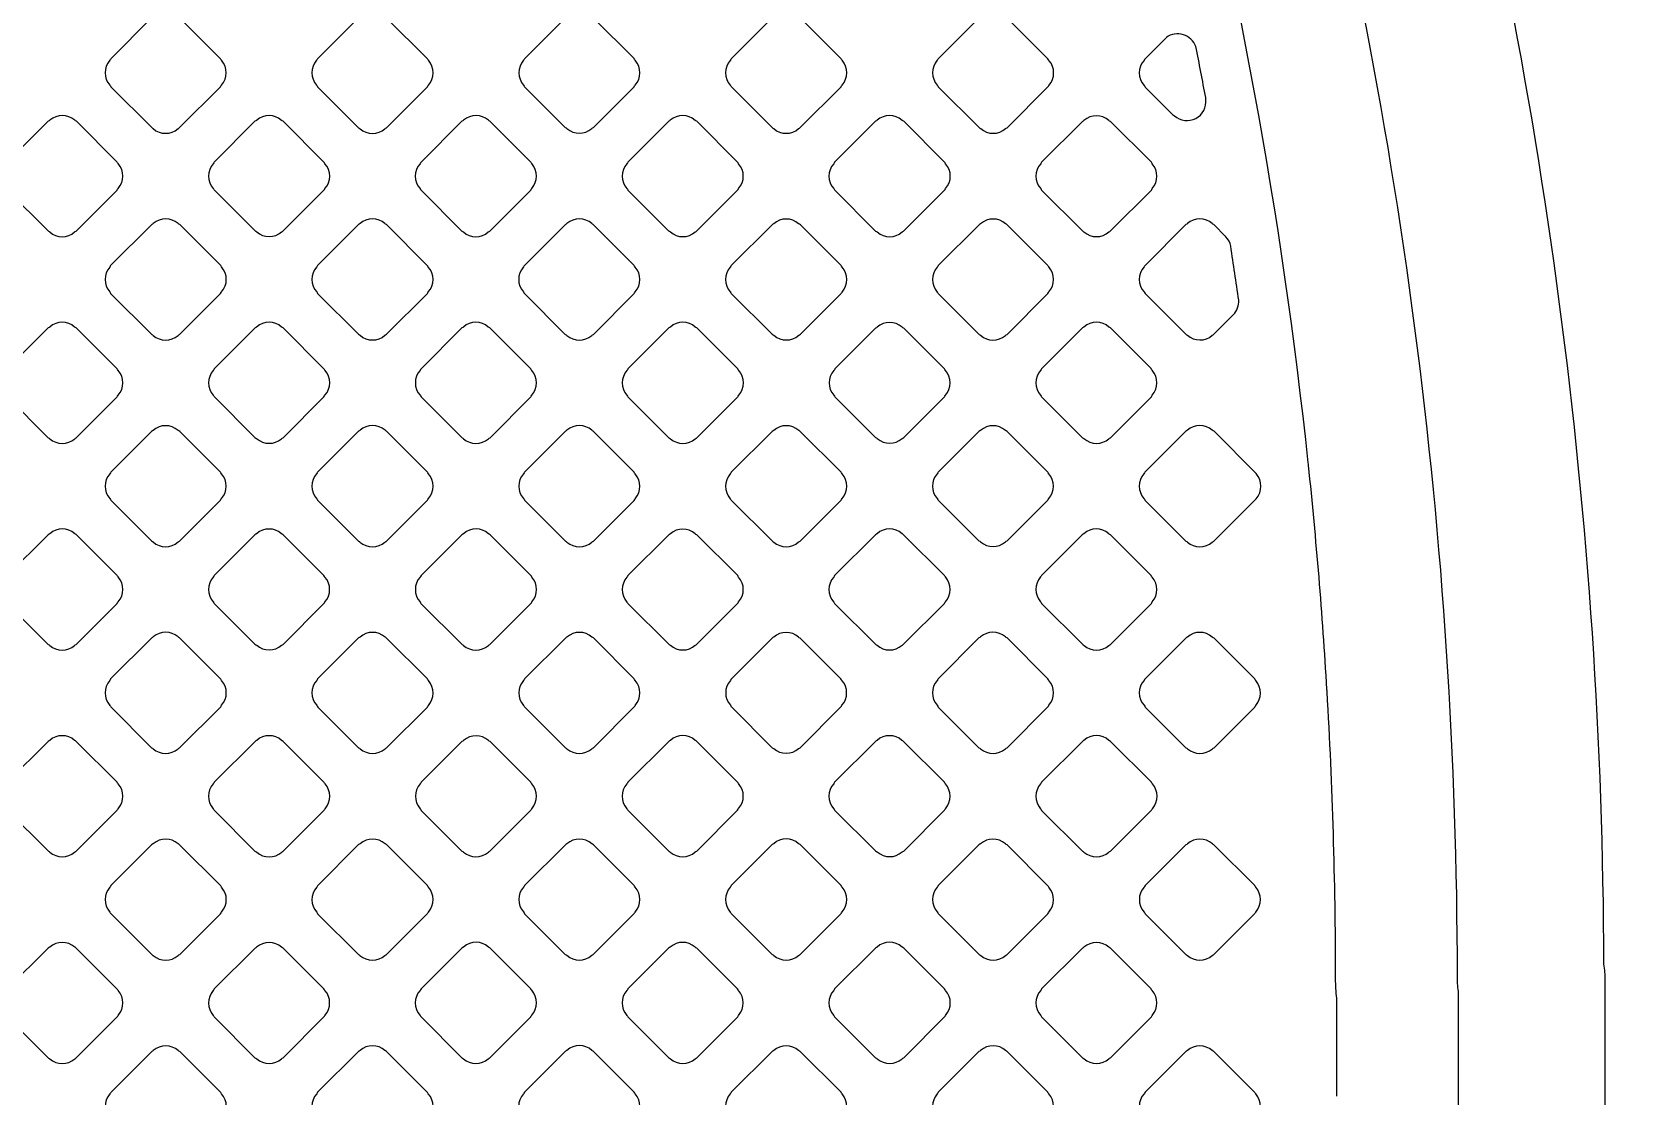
# Model space of a CAD drawing. Header units: millimetres. Extents: x 3440 to 3572, y 2 to 96.
# Drawn here: x 3534.955 to 3536.621, y 54.373 to 55.483 of the extents above; entities that cross this region are included whole.
import ezdxf

# ---------------------------------------------------------------- set-up
doc = ezdxf.new("R2010")
doc.units = ezdxf.units.MM
doc.header["$LTSCALE"] = 23.1
doc.layers.add('gbr-dxf', color=7, linetype='CONTINUOUS')

msp = doc.modelspace()

# ---------------------------------------------------------------- linework, layer by layer
at = {"layer": 'gbr-dxf', "linetype": 'Continuous'}
for points in [[(3533.3024, 59.9937), (3534.8784, 58.4176, -0.008796), (3534.8801, 58.4159, -0.121203), (3536.4116, 55.8815, -0.018451), (3536.4131, 55.8762, -0.064075), (3536.5928, 54.5108, -0.053804), (3536.5941, 54.4946), (3536.5941, 48.9563, -0.007914)], [(3536.4417, 48.9582), (3536.4417, 54.4827, -0.053095), (3536.4405, 54.4987, 0.064692), (3536.2654, 55.8383, 0.121202), (3534.7706, 58.3098, -0.008636), (3534.769, 58.3115), (3533.1974, 59.8831, -0.013659)], [(3536.1125, 59.5488, -0.195845), (3538.2974, 54.1886, -0.014149), (3538.2975, 54.1867), (3538.2975, 52.5046, -0.025288), (3538.2974, 52.5008, 0.157439), (3538.7057, 51.2409, 0.219385), (3538.8912, 51.1554, -0.014355), (3538.8932, 51.1553, -0.010806), (3538.9018, 51.1555, -0.414223), (3539.105, 50.9523, -0.414223), (3538.9018, 50.7491, -0.414223), (3538.6986, 50.9523, -0.043561), (3538.7016, 50.9874, -0.012185), (3538.7019, 50.989, 0.044234), (3538.7059, 51.0319, -0.010298), (3538.7059, 51.0331, 0.140494), (3538.6688, 51.1624, -0.004442), (3538.6456, 51.1939), (3538.6454, 51.1941, -0.158008), (3538.2212, 52.5031, -0.014071), (3538.2213, 52.505), (3538.2213, 54.1847, -0.014135), (3538.2212, 54.1867, 0.196009), (3536.0561, 59.4976, -0.019381)], [(3534.199, 58.7016), (3534.6686, 58.232), (3534.6689, 58.2317), (3534.6807, 58.2199, -0.015153), (3534.6816, 58.2189, -0.049411), (3535.4209, 57.3162, -0.015167), (3535.4216, 57.315, -0.044505), (3535.9241, 56.3914, -0.034066), (3535.9256, 56.3884, -0.026409), (3536.1431, 55.8028, -0.024232), (3536.1437, 55.8006, -0.038163), (3536.2847, 55.0337, -0.027081), (3536.285, 55.0311, -0.011465), (3536.3042, 54.7975, -0.02516), (3536.3044, 54.7951, -0.014496), (3536.3132, 54.4988, -0.020601), (3536.3132, 54.4968), (3536.3132, 54.4968, -0.012792), (3536.3132, 54.4957, 0.025204), (3536.3144, 54.4754, -0.038327), (3536.3145, 54.4715), (3536.3145, 54.3735)], [(3536.7892, 48.8356), (3536.7892, 54.4857, -0.03661), (3536.7884, 54.4967, 0.065137), (3536.5997, 55.9348, 0.121503), (3535.0165, 58.5557, -0.008636)]]:
    msp.add_lwpolyline(points, format="xyb", dxfattribs=at)
for points in [[(3535.0364, 55.4274, -0.092348), (3535.0373, 55.4259), (3535.08, 55.3832, -0.088334), (3535.0815, 55.3822, 0.379237), (3535.1075, 55.3822, -0.096031), (3535.1091, 55.3832), (3535.1517, 55.4258, -0.096227), (3535.1527, 55.4275, 0.379465), (3535.1527, 55.4534, -0.088014), (3535.1518, 55.4549), (3535.1091, 55.4976, -0.092289), (3535.1075, 55.4986, 0.379731), (3535.0815, 55.4986, -0.096475), (3535.0799, 55.4976), (3535.0374, 55.455, -0.096627), (3535.0364, 55.4534, 0.379731)], [(3535.2518, 55.4275, -0.099643), (3535.2528, 55.4257), (3535.2954, 55.3831, -0.096227), (3535.2971, 55.3821, 0.378952), (3535.323, 55.3821, -0.095866), (3535.3246, 55.3831), (3535.3673, 55.4258, -0.096227), (3535.3683, 55.4274, 0.379191), (3535.3683, 55.4534, -0.096259), (3535.3673, 55.455), (3535.3244, 55.4978, -0.083081), (3535.3231, 55.4987, 0.378699), (3535.2971, 55.4987, -0.095968), (3535.2955, 55.4977), (3535.2528, 55.455, -0.096527), (3535.2518, 55.4534, 0.379)], [(3535.4675, 55.4275, -0.108153), (3535.4685, 55.4256), (3535.5108, 55.3833, -0.10442), (3535.5126, 55.3823, 0.379237), (3535.5385, 55.3823, -0.096031), (3535.5402, 55.3832), (3535.5827, 55.4258, -0.095916), (3535.5837, 55.4274, 0.379465), (3535.5837, 55.4534, -0.104765), (3535.5826, 55.4552), (3535.5404, 55.4975, -0.108515), (3535.5385, 55.4985, 0.379731), (3535.5125, 55.4985, -0.096458), (3535.5109, 55.4975), (3535.4684, 55.4551, -0.096627), (3535.4675, 55.4534, 0.379731)], [(3535.6828, 55.4274, -0.082704), (3535.6836, 55.426), (3535.7265, 55.3832, -0.095585), (3535.7281, 55.3822, 0.379191), (3535.7541, 55.3822, -0.096117), (3535.7557, 55.3832), (3535.7984, 55.4258, -0.095895), (3535.7994, 55.4275, 0.379201), (3535.7993, 55.4534, -0.096723), (3535.7984, 55.4551), (3535.7558, 55.4976, -0.100519), (3535.7541, 55.4987, 0.379297), (3535.7281, 55.4987, -0.096367), (3535.7265, 55.4977), (3535.6838, 55.455, -0.096328), (3535.6828, 55.4533, 0.378964)], [(3535.8985, 55.4275, -0.099964), (3535.8995, 55.4258), (3535.9421, 55.3832, -0.096332), (3535.9438, 55.3822, 0.379451), (3535.9697, 55.3822, -0.096117), (3535.9713, 55.3831), (3536.0139, 55.4257, -0.095796), (3536.0149, 55.4273, 0.378779), (3536.0149, 55.4532, -0.09601), (3536.0139, 55.4549), (3535.9713, 55.4975, -0.100093), (3535.9695, 55.4985, 0.37947), (3535.9436, 55.4985, -0.096723), (3535.9419, 55.4975), (3535.8995, 55.4551, -0.096857), (3535.8985, 55.4534, 0.379731)], [(3536.114, 55.4273, -0.104175), (3536.1151, 55.4255), (3536.1437, 55.3969, -0.046425), (3536.1456, 55.3955, 0.690712), (3536.1783, 55.4127, -0.03831), (3536.1782, 55.4145, 0.002726), (3536.168, 55.4679, 0.492596), (3536.1373, 55.4772), (3536.115, 55.455, -0.096627), (3536.114, 55.4533, 0.379731)], [(3534.9285, 55.3196, -0.087946), (3534.9295, 55.3181), (3534.9723, 55.2753, -0.083374), (3534.9737, 55.2744, 0.378952), (3534.9996, 55.2744, -0.095866), (3535.0013, 55.2754), (3535.044, 55.3181, -0.095916), (3535.045, 55.3198, 0.379422), (3535.045, 55.3457, -0.092523), (3535.0441, 55.3473), (3535.0015, 55.3899, -0.096857), (3534.9998, 55.3909, 0.379731), (3534.9739, 55.3909, -0.096458), (3534.9722, 55.3899), (3534.9295, 55.3472, -0.096627), (3534.9286, 55.3456, 0.379357)], [(3535.1441, 55.3456, 0.37947), (3535.1441, 55.3197, -0.087848), (3535.145, 55.3182), (3535.1877, 55.2755, -0.10046), (3535.1894, 55.2745, 0.379451), (3535.2153, 55.2745, -0.096117), (3535.217, 55.2755), (3535.2595, 55.318, -0.095895), (3535.2605, 55.3196, 0.379201), (3535.2605, 55.3456, -0.092523), (3535.2595, 55.3472), (3535.2169, 55.3898, -0.096857), (3535.2152, 55.3908, 0.379357), (3535.1893, 55.3908, -0.096507), (3535.1876, 55.3899), (3535.145, 55.3473, -0.096423)], [(3535.3596, 55.3196, -0.095956), (3535.3606, 55.318), (3535.4032, 55.2754, -0.092072), (3535.4047, 55.2744, 0.37981), (3535.4307, 55.2744, -0.096625), (3535.4323, 55.2754), (3535.4751, 55.3181, -0.096128), (3535.476, 55.3198, 0.37981), (3535.476, 55.3457, -0.083792), (3535.4752, 55.3471), (3535.4323, 55.3899, -0.088207), (3535.4309, 55.3909, 0.379731), (3535.4049, 55.3909, -0.096723), (3535.4032, 55.3899), (3535.3606, 55.3472, -0.096857), (3535.3596, 55.3456, 0.379731)], [(3535.5751, 55.3456, 0.379605), (3535.5751, 55.3197, -0.096625), (3535.5761, 55.318), (3535.6186, 55.2756, -0.107961), (3535.6204, 55.2745, 0.37981), (3535.6464, 55.2745, -0.095956), (3535.648, 55.2755), (3535.6905, 55.318, -0.096332), (3535.6915, 55.3196, 0.37981), (3535.6915, 55.3456, -0.100902), (3535.6905, 55.3473), (3535.648, 55.3898, -0.10442), (3535.6462, 55.3908, 0.379297), (3535.6203, 55.3909, -0.096367), (3535.6187, 55.3899), (3535.5761, 55.3473, -0.096328)], [(3535.7906, 55.3455, 0.37947), (3535.7906, 55.3196, -0.083235), (3535.7915, 55.3182), (3535.8343, 55.2754, -0.096332), (3535.836, 55.2744, 0.379451), (3535.8619, 55.2744, -0.096117), (3535.8635, 55.2753), (3535.9062, 55.318, -0.095895), (3535.9072, 55.3196, 0.379201), (3535.9072, 55.3456, -0.096723), (3535.9062, 55.3472), (3535.8636, 55.3898, -0.100519), (3535.8619, 55.3908, 0.379357), (3535.8359, 55.3909, -0.096507), (3535.8343, 55.3899), (3535.7916, 55.3472, -0.096527)], [(3536.0063, 55.3456, 0.37947), (3536.0063, 55.3196, -0.099964), (3536.0073, 55.3179), (3536.0498, 55.2755, -0.096111), (3536.0514, 55.2745, 0.37981), (3536.0774, 55.2745, -0.095956), (3536.0791, 55.2755), (3536.1216, 55.318, -0.096332), (3536.1225, 55.3196, 0.379451), (3536.1225, 55.3456, -0.096117), (3536.1216, 55.3472), (3536.0791, 55.3897, -0.100073), (3536.0773, 55.3907, 0.378699), (3536.0514, 55.3907, -0.095968), (3536.0498, 55.3897), (3536.0073, 55.3473, -0.096527)], [(3535.0363, 55.2378, 0.379605), (3535.0363, 55.2119, -0.087784), (3535.0372, 55.2104), (3535.0801, 55.1675, -0.083651), (3535.0815, 55.1666, 0.37981), (3535.1075, 55.1666, -0.095956), (3535.1091, 55.1676), (3535.1518, 55.2103, -0.096332), (3535.1528, 55.212, 0.37981), (3535.1528, 55.2379, -0.092523), (3535.1519, 55.2395), (3535.1092, 55.2822, -0.096857), (3535.1075, 55.2831, 0.379297), (3535.0816, 55.2832, -0.096367), (3535.08, 55.2822), (3535.0372, 55.2395, -0.096328)], [(3535.2519, 55.2119, -0.095956), (3535.2529, 55.2103), (3535.2955, 55.1677, -0.092072), (3535.2971, 55.1667, 0.379308), (3535.323, 55.1667, -0.095862), (3535.3246, 55.1677), (3535.3672, 55.2102, -0.095916), (3535.3682, 55.2119, 0.379191), (3535.3682, 55.2378, -0.100514), (3535.3671, 55.2395), (3535.3245, 55.2822, -0.088093), (3535.323, 55.2831, 0.379249), (3535.2971, 55.2831, -0.096723), (3535.2954, 55.2821), (3535.2529, 55.2395, -0.096857), (3535.2519, 55.2379, 0.379731)], [(3535.4673, 55.2119, -0.100082), (3535.4683, 55.2102), (3535.5109, 55.1676, -0.095895), (3535.5126, 55.1666, 0.379201), (3535.5385, 55.1666, -0.096625), (3535.5402, 55.1676), (3535.5828, 55.2102, -0.096111), (3535.5838, 55.2119, 0.37981), (3535.5838, 55.2378, -0.096458), (3535.5828, 55.2395), (3535.54, 55.2823, -0.083733), (3535.5386, 55.2832, 0.379357), (3535.5126, 55.2832, -0.096355), (3535.511, 55.2822), (3535.4683, 55.2395, -0.096423), (3535.4673, 55.2379, 0.379112)], [(3535.6829, 55.2119, -0.096625), (3535.6839, 55.2102), (3535.7264, 55.1677, -0.107961), (3535.7283, 55.1667, 0.37981), (3535.7542, 55.1667, -0.095956), (3535.7559, 55.1677), (3535.7984, 55.2102, -0.096332), (3535.7993, 55.2118, 0.37981), (3535.7993, 55.2378, -0.100902), (3535.7983, 55.2395), (3535.7559, 55.282, -0.10442), (3535.754, 55.283, 0.379731), (3535.7281, 55.283, -0.096458), (3535.7264, 55.282), (3535.6839, 55.2395, -0.096627), (3535.6829, 55.2378, 0.379731)], [(3535.8985, 55.2378, 0.37947), (3535.8985, 55.2118, -0.095956), (3535.8995, 55.2102), (3535.9421, 55.1676, -0.092126), (3535.9436, 55.1667, 0.379308), (3535.9696, 55.1666, -0.09601), (3535.9712, 55.1676), (3536.0139, 55.2103, -0.096227), (3536.0148, 55.2119, 0.379422), (3536.0148, 55.2379, -0.100399), (3536.0138, 55.2396), (3535.9715, 55.282, -0.10442), (3535.9697, 55.283, 0.379357), (3535.9437, 55.283, -0.096507), (3535.9421, 55.282), (3535.8995, 55.2394, -0.096527)], [(3536.114, 55.2379, 0.379347), (3536.114, 55.2119, -0.096625), (3536.115, 55.2103), (3536.1575, 55.1677, -0.092233), (3536.1591, 55.1668, 0.379248), (3536.1851, 55.1667, -0.09601), (3536.1867, 55.1677), (3536.2072, 55.1882), (3536.2072, 55.1883, 0.209618), (3536.2126, 55.2034, 0.002842), (3536.2043, 55.2595, 0.142595), (3536.1993, 55.2695, -0.041252), (3536.199, 55.2697), (3536.1866, 55.2822, -0.08752), (3536.1851, 55.2831, 0.37884), (3536.1592, 55.2831, -0.096238), (3536.1576, 55.2821), (3536.115, 55.2395, -0.095895)], [(3534.9286, 55.1301, 0.379605), (3534.9286, 55.1042, -0.10047), (3534.9296, 55.1025), (3534.9722, 55.0599, -0.096111), (3534.9738, 55.0589, 0.37981), (3534.9998, 55.0589, -0.095956), (3535.0014, 55.0599), (3535.044, 55.1025, -0.096332), (3535.045, 55.1041, 0.37981), (3535.045, 55.1301, -0.096625), (3535.044, 55.1317), (3535.0014, 55.1743, -0.100151), (3534.9997, 55.1753, 0.379297), (3534.9738, 55.1753, -0.096367), (3534.9721, 55.1744), (3534.9295, 55.1318, -0.096328)], [(3535.1441, 55.1041, -0.083317), (3535.1449, 55.1027), (3535.1876, 55.06, -0.096857), (3535.1893, 55.059, 0.379237), (3535.2152, 55.0589, -0.096031), (3535.2169, 55.0599), (3535.2595, 55.1026, -0.095916), (3535.2605, 55.1042, 0.379465), (3535.2605, 55.1302, -0.096723), (3535.2595, 55.1318), (3535.217, 55.1743, -0.100519), (3535.2153, 55.1753, 0.379731), (3535.1893, 55.1753, -0.096458), (3535.1877, 55.1743), (3535.145, 55.1317, -0.096627), (3535.1441, 55.13, 0.379731)], [(3535.3596, 55.1301, 0.379605), (3535.3596, 55.1042, -0.091954), (3535.3606, 55.1026), (3535.4034, 55.0598, -0.087638), (3535.4048, 55.0589, 0.37981), (3535.4308, 55.0589, -0.096625), (3535.4325, 55.0599), (3535.475, 55.1025, -0.096111), (3535.476, 55.1041, 0.37981), (3535.476, 55.1301, -0.088014), (3535.4751, 55.1316), (3535.4323, 55.1744, -0.092289), (3535.4307, 55.1753, 0.379297), (3535.4048, 55.1753, -0.096355), (3535.4032, 55.1744), (3535.3606, 55.1318, -0.096423)], [(3535.5751, 55.13, 0.378939), (3535.5751, 55.1041, -0.092162), (3535.576, 55.1025), (3535.6187, 55.0599, -0.103923), (3535.6205, 55.0588, 0.379201), (3535.6464, 55.0589, -0.096625), (3535.648, 55.0598), (3535.6907, 55.1025, -0.096111), (3535.6916, 55.1041, 0.37981), (3535.6916, 55.1301, -0.088014), (3535.6907, 55.1316), (3535.6479, 55.1744, -0.092289), (3535.6464, 55.1753, 0.3795), (3535.6204, 55.1753, -0.096614), (3535.6187, 55.1744), (3535.576, 55.1316, -0.096539)], [(3535.7907, 55.1041, -0.096625), (3535.7917, 55.1024), (3535.8341, 55.06, -0.107817), (3535.836, 55.059, 0.37981), (3535.8619, 55.059, -0.096625), (3535.8636, 55.06), (3535.9061, 55.1025, -0.096111), (3535.907, 55.1041, 0.37981), (3535.907, 55.1301, -0.100399), (3535.906, 55.1318), (3535.8637, 55.1742, -0.10442), (3535.8619, 55.1752, 0.379731), (3535.8359, 55.1752, -0.096458), (3535.8343, 55.1742), (3535.7917, 55.1317, -0.096627), (3535.7907, 55.13, 0.379731)], [(3536.0062, 55.1301, 0.379249), (3536.0062, 55.1041, -0.096625), (3536.0072, 55.1025), (3536.0498, 55.0599, -0.092233), (3536.0513, 55.059, 0.379308), (3536.0773, 55.0589, -0.09601), (3536.0789, 55.0599), (3536.1216, 55.1026, -0.096227), (3536.1225, 55.1042, 0.379422), (3536.1225, 55.1302, -0.100399), (3536.1215, 55.1319), (3536.0792, 55.1743, -0.104691), (3536.0774, 55.1753, 0.3795), (3536.0514, 55.1753, -0.096614), (3536.0498, 55.1743), (3536.0072, 55.1317, -0.096195)], [(3535.0364, 54.9964, -0.099971), (3535.0374, 54.9947), (3535.0799, 54.9522, -0.096227), (3535.0815, 54.9512, 0.378897), (3535.1075, 54.9512, -0.09601), (3535.1091, 54.9521), (3535.1517, 54.9948, -0.095935), (3535.1527, 54.9964, 0.379011), (3535.1527, 55.0224, -0.095968), (3535.1518, 55.024), (3535.1092, 55.0665, -0.100093), (3535.1075, 55.0675, 0.37947), (3535.0815, 55.0675, -0.096723), (3535.0799, 55.0665), (3535.0374, 55.024, -0.096857), (3535.0364, 55.0224, 0.379357)], [(3535.2518, 54.9964, -0.092348), (3535.2528, 54.9948), (3535.2956, 54.952, -0.088202), (3535.297, 54.9511, 0.37981), (3535.323, 54.9511, -0.095956), (3535.3247, 54.9521), (3535.3673, 54.9947, -0.096332), (3535.3683, 54.9964, 0.37981), (3535.3683, 55.0223, -0.104765), (3535.3672, 55.0241), (3535.3247, 55.0667, -0.092898), (3535.3231, 55.0677, 0.379731), (3535.2971, 55.0677, -0.096953), (3535.2955, 55.0667), (3535.2528, 55.024, -0.096857), (3535.2518, 55.0224, 0.379731)], [(3535.4674, 55.0224, 0.37947), (3535.4674, 54.9964, -0.095956), (3535.4684, 54.9948), (3535.5111, 54.9521, -0.092072), (3535.5127, 54.9511, 0.37981), (3535.5387, 54.9511, -0.096625), (3535.5403, 54.9521), (3535.5828, 54.9946, -0.096111), (3535.5838, 54.9962, 0.379308), (3535.5838, 55.0222, -0.100402), (3535.5828, 55.0239), (3535.5401, 55.0666, -0.088435), (3535.5386, 55.0676, 0.379), (3535.5126, 55.0676, -0.095968), (3535.511, 55.0666), (3535.4684, 55.024, -0.096527)], [(3535.6829, 55.0222, 0.378939), (3535.6829, 54.9962, -0.092052), (3535.6838, 54.9947), (3535.7264, 54.9522, -0.104101), (3535.7282, 54.9511, 0.379201), (3535.7541, 54.9512, -0.095956), (3535.7557, 54.9521), (3535.7984, 54.9948, -0.096332), (3535.7993, 54.9964, 0.37981), (3535.7993, 55.0224, -0.088442), (3535.7984, 55.0239), (3535.7557, 55.0665, -0.092289), (3535.7542, 55.0675, 0.3795), (3535.7282, 55.0675, -0.096614), (3535.7266, 55.0665), (3535.6839, 55.0238, -0.096539)], [(3535.8984, 54.9964, -0.095956), (3535.8994, 54.9947), (3535.9418, 54.9523, -0.108029), (3535.9436, 54.9513, 0.37981), (3535.9696, 54.9513, -0.095956), (3535.9713, 54.9523), (3536.0138, 54.9948, -0.096111), (3536.0147, 54.9964, 0.37981), (3536.0147, 55.0224, -0.100399), (3536.0137, 55.0241), (3535.9714, 55.0665, -0.104691), (3535.9696, 55.0675, 0.379731), (3535.9436, 55.0675, -0.096723), (3535.9419, 55.0665), (3535.8994, 55.024, -0.096857), (3535.8984, 55.0223, 0.379731)], [(3536.1139, 55.0224, 0.378939), (3536.1139, 54.9965, -0.096117), (3536.1149, 54.9948), (3536.1576, 54.9521, -0.092187), (3536.1592, 54.9511, 0.379201), (3536.1851, 54.9511, -0.095956), (3536.1868, 54.9521), (3536.2305, 54.9959), (3536.2307, 54.9961, 0.379813), (3536.2307, 55.0226, -0.047484), (3536.2304, 55.023), (3536.1869, 55.0666, -0.104311), (3536.1851, 55.0676, 0.3795), (3536.1591, 55.0676, -0.096614), (3536.1575, 55.0666), (3536.1148, 55.024, -0.096539)], [(3534.9285, 54.8886, -0.096157), (3534.9295, 54.8869), (3534.9722, 54.8443, -0.091364), (3534.9737, 54.8433, 0.378747), (3534.9996, 54.8433, -0.09601), (3535.0013, 54.8443), (3535.0441, 54.8871, -0.095916), (3535.045, 54.8887, 0.379422), (3535.045, 54.9147, -0.083317), (3535.0441, 54.9161), (3535.0013, 54.9589, -0.088202), (3534.9998, 54.9598, 0.379731), (3534.9739, 54.9598, -0.096458), (3534.9722, 54.9588), (3534.9295, 54.9162, -0.096857), (3534.9286, 54.9145, 0.3795)], [(3535.1441, 54.9146, 0.379605), (3535.1441, 54.8886, -0.095956), (3535.1451, 54.887), (3535.1875, 54.8445, -0.107817), (3535.1894, 54.8435, 0.379451), (3535.2153, 54.8435, -0.096117), (3535.217, 54.8444), (3535.2595, 54.887, -0.095796), (3535.2605, 54.8886, 0.378779), (3535.2605, 54.9145, -0.099971), (3535.2595, 54.9162), (3535.217, 54.9588, -0.103973), (3535.2152, 54.9598, 0.378945), (3535.1893, 54.9598, -0.09657), (3535.1876, 54.9588), (3535.145, 54.9162, -0.096423)], [(3535.3596, 54.8886, -0.087784), (3535.3605, 54.8871), (3535.4034, 54.8442, -0.083651), (3535.4048, 54.8433, 0.37981), (3535.4308, 54.8433, -0.095956), (3535.4324, 54.8442), (3535.4752, 54.887, -0.096332), (3535.4761, 54.8886, 0.37981), (3535.4761, 54.9146, -0.092523), (3535.4752, 54.9162), (3535.4325, 54.9588, -0.096857), (3535.4309, 54.9598, 0.379731), (3535.4049, 54.9598, -0.096458), (3535.4032, 54.9588), (3535.3606, 54.9162, -0.096627), (3535.3596, 54.9145, 0.379731)], [(3535.5752, 54.9145, 0.37947), (3535.5752, 54.8885, -0.087748), (3535.5761, 54.8871), (3535.6187, 54.8445, -0.100151), (3535.6204, 54.8435, 0.37981), (3535.6464, 54.8435, -0.095956), (3535.648, 54.8445), (3535.6905, 54.8869, -0.096332), (3535.6915, 54.8886, 0.379308), (3535.6915, 54.9145, -0.092052), (3535.6906, 54.9161), (3535.648, 54.9587, -0.096527), (3535.6463, 54.9597, 0.379), (3535.6204, 54.9597, -0.095968), (3535.6188, 54.9587), (3535.5762, 54.9161, -0.096527)], [(3535.7906, 54.8885, -0.092348), (3535.7916, 54.887), (3535.834, 54.8445, -0.10399), (3535.8358, 54.8435, 0.37981), (3535.8618, 54.8435, -0.096103), (3535.8634, 54.8445), (3535.9061, 54.8871, -0.095819), (3535.907, 54.8887, 0.37981), (3535.907, 54.9147, -0.088014), (3535.9061, 54.9162), (3535.8634, 54.9588, -0.092623), (3535.8619, 54.9598, 0.379731), (3535.8359, 54.9598, -0.096458), (3535.8343, 54.9588), (3535.7916, 54.9162, -0.096627), (3535.7906, 54.9145, 0.379731)], [(3536.0062, 54.8888, -0.107356), (3536.0072, 54.8869), (3536.0497, 54.8445, -0.104246), (3536.0515, 54.8434, 0.379422), (3536.0774, 54.8434, -0.095956), (3536.0791, 54.8444), (3536.1216, 54.8869, -0.096332), (3536.1225, 54.8886, 0.37981), (3536.1225, 54.9145, -0.104175), (3536.1215, 54.9163), (3536.0791, 54.9587, -0.108174), (3536.0772, 54.9598, 0.3795), (3536.0513, 54.9598, -0.096614), (3536.0496, 54.9588), (3536.0072, 54.9163, -0.096195), (3536.0062, 54.9147, 0.378699)], [(3535.0363, 54.8068, 0.379605), (3535.0363, 54.7808, -0.095956), (3535.0373, 54.7792), (3535.0799, 54.7365, -0.092072), (3535.0815, 54.7356, 0.379451), (3535.1075, 54.7356, -0.096117), (3535.1091, 54.7365), (3535.1519, 54.7793, -0.095796), (3535.1528, 54.7809, 0.37889), (3535.1528, 54.8069, -0.083601), (3535.1519, 54.8083), (3535.109, 54.8512, -0.087645), (3535.1075, 54.8521, 0.378645), (3535.0816, 54.8521, -0.096355), (3535.08, 54.8512), (3535.0372, 54.8084, -0.096423)], [(3535.2519, 54.8068, 0.37947), (3535.2519, 54.7809, -0.103917), (3535.253, 54.7791), (3535.2954, 54.7366, -0.10046), (3535.2972, 54.7356, 0.379451), (3535.3231, 54.7356, -0.096117), (3535.3248, 54.7366), (3535.3673, 54.7791, -0.095895), (3535.3683, 54.7807, 0.379201), (3535.3683, 54.8067, -0.108153), (3535.3672, 54.8086), (3535.3247, 54.851, -0.096111), (3535.3231, 54.852, 0.379357), (3535.2971, 54.852, -0.096507), (3535.2955, 54.8511), (3535.2529, 54.8085, -0.096527)], [(3535.4674, 54.7808, -0.092139), (3535.4684, 54.7792), (3535.5111, 54.7365, -0.087638), (3535.5126, 54.7356, 0.37981), (3535.5385, 54.7356, -0.096625), (3535.5402, 54.7366), (3535.5828, 54.7792, -0.096111), (3535.5838, 54.7808, 0.37981), (3535.5838, 54.8068, -0.104293), (3535.5827, 54.8086), (3535.5403, 54.8511, -0.092623), (3535.5387, 54.852, 0.379731), (3535.5127, 54.852, -0.096458), (3535.5111, 54.851), (3535.4684, 54.8084, -0.096627), (3535.4674, 54.8067, 0.379731)], [(3535.683, 54.7809, -0.10047), (3535.684, 54.7792), (3535.7265, 54.7367, -0.096111), (3535.7281, 54.7358, 0.37981), (3535.7541, 54.7358, -0.095956), (3535.7557, 54.7367), (3535.7982, 54.7792, -0.096332), (3535.7992, 54.7809, 0.37981), (3535.7992, 54.8068, -0.096625), (3535.7982, 54.8085), (3535.7557, 54.8509, -0.100151), (3535.754, 54.852, 0.379731), (3535.7281, 54.852, -0.096458), (3535.7264, 54.851), (3535.684, 54.8085, -0.096627), (3535.683, 54.8069, 0.379731)], [(3535.8984, 54.7809, -0.104392), (3535.8994, 54.7791), (3535.9419, 54.7366, -0.10046), (3535.9436, 54.7356, 0.37981), (3535.9696, 54.7356, -0.096625), (3535.9712, 54.7366), (3536.0139, 54.7792, -0.096111), (3536.0148, 54.7809, 0.37981), (3536.0148, 54.8068, -0.09253), (3536.0139, 54.8084), (3535.9712, 54.8511, -0.096627), (3535.9695, 54.8521, 0.379731), (3535.9436, 54.8521, -0.096723), (3535.9419, 54.8511), (3535.8994, 54.8085, -0.096627), (3535.8984, 54.8069, 0.379731)], [(3536.114, 54.7809, -0.108153), (3536.1151, 54.779), (3536.1575, 54.7367, -0.10399), (3536.1593, 54.7356, 0.37981), (3536.1852, 54.7356, -0.095956), (3536.1869, 54.7366), (3536.2294, 54.7791, -0.096332), (3536.2304, 54.7807, 0.37981), (3536.2304, 54.8067, -0.104392), (3536.2293, 54.8085), (3536.1869, 54.8509, -0.107961), (3536.1851, 54.852, 0.379731), (3536.1591, 54.852, -0.096458), (3536.1574, 54.851), (3536.115, 54.8085, -0.096627), (3536.114, 54.8069, 0.379731)], [(3534.9285, 54.6731, -0.091563), (3534.9294, 54.6716), (3534.9723, 54.6287, -0.088103), (3534.9738, 54.6278, 0.37829), (3534.9997, 54.6278, -0.095528), (3535.0013, 54.6288), (3535.044, 54.6715, -0.095602), (3535.045, 54.6731, 0.379299), (3535.045, 54.6991, -0.088442), (3535.0441, 54.7006), (3535.0013, 54.7433, -0.092898), (3534.9997, 54.7443, 0.379357), (3534.9738, 54.7443, -0.096507), (3534.9721, 54.7433), (3534.9295, 54.7007, -0.096527), (3534.9285, 54.699, 0.378784)], [(3535.144, 54.699, 0.37947), (3535.1441, 54.673, -0.091954), (3535.145, 54.6715), (3535.1876, 54.6289, -0.104264), (3535.1894, 54.6278, 0.37981), (3535.2154, 54.6278, -0.096625), (3535.217, 54.6288), (3535.2596, 54.6714, -0.096111), (3535.2606, 54.6731, 0.379308), (3535.2606, 54.699, -0.08785), (3535.2597, 54.7005), (3535.2169, 54.7433, -0.092456), (3535.2153, 54.7443, 0.379), (3535.1894, 54.7443, -0.095968), (3535.1877, 54.7433), (3535.145, 54.7006, -0.096527)], [(3535.3597, 54.6731, -0.100082), (3535.3607, 54.6713), (3535.4032, 54.6288, -0.095895), (3535.4049, 54.6279, 0.378747), (3535.4308, 54.6279, -0.09601), (3535.4324, 54.6288), (3535.4751, 54.6715, -0.096227), (3535.476, 54.6731, 0.379422), (3535.476, 54.6991, -0.096458), (3535.475, 54.7007), (3535.4326, 54.7432, -0.100499), (3535.4309, 54.7442, 0.379731), (3535.4049, 54.7442, -0.096458), (3535.4032, 54.7432), (3535.3607, 54.7007, -0.096627), (3535.3597, 54.699, 0.3795)], [(3535.5751, 54.699, 0.378939), (3535.5751, 54.673, -0.083163), (3535.576, 54.6716), (3535.6187, 54.6289, -0.096227), (3535.6203, 54.6279, 0.379201), (3535.6463, 54.628, -0.095956), (3535.6479, 54.6289), (3535.6905, 54.6716, -0.096111), (3535.6915, 54.6732, 0.37981), (3535.6915, 54.6992, -0.096458), (3535.6905, 54.7008), (3535.6481, 54.7433, -0.100824), (3535.6464, 54.7443, 0.3795), (3535.6204, 54.7443, -0.096614), (3535.6187, 54.7433), (3535.576, 54.7006, -0.096539)], [(3535.7906, 54.6731, -0.087784), (3535.7915, 54.6717), (3535.8342, 54.629, -0.100476), (3535.836, 54.628, 0.37981), (3535.8619, 54.628, -0.096625), (3535.8636, 54.6289), (3535.9061, 54.6714, -0.096111), (3535.907, 54.6731, 0.37981), (3535.907, 54.699, -0.09253), (3535.9061, 54.7006), (3535.8634, 54.7433, -0.096423), (3535.8617, 54.7443, 0.379731), (3535.8358, 54.7443, -0.096458), (3535.8341, 54.7433), (3535.7916, 54.7008, -0.096627), (3535.7906, 54.6991, 0.379731)], [(3536.0062, 54.699, 0.379249), (3536.0062, 54.6731, -0.104392), (3536.0072, 54.6713), (3536.0497, 54.6288, -0.100476), (3536.0514, 54.6278, 0.379308), (3536.0774, 54.6278, -0.096117), (3536.079, 54.6288), (3536.1217, 54.6714, -0.096227), (3536.1227, 54.6731, 0.379422), (3536.1227, 54.699, -0.09253), (3536.1217, 54.7006), (3536.079, 54.7433, -0.096627), (3536.0774, 54.7443, 0.3795), (3536.0514, 54.7443, -0.096614), (3536.0498, 54.7433), (3536.0072, 54.7007, -0.096195)], [(3535.0363, 54.5653, -0.092315), (3535.0373, 54.5638), (3535.0801, 54.5209, -0.088103), (3535.0816, 54.52, 0.378798), (3535.1075, 54.52, -0.096367), (3535.1092, 54.521), (3535.1518, 54.5636, -0.096266), (3535.1528, 54.5653, 0.379639), (3535.1528, 54.5912, -0.088014), (3535.1519, 54.5927), (3535.1091, 54.6355, -0.092623), (3535.1075, 54.6365, 0.379357), (3535.0816, 54.6365, -0.096507), (3535.0799, 54.6355), (3535.0373, 54.5929, -0.096527), (3535.0363, 54.5912, 0.378945)], [(3535.2519, 54.5912, 0.37947), (3535.2519, 54.5652, -0.099964), (3535.2529, 54.5635), (3535.2954, 54.5211, -0.096111), (3535.297, 54.5201, 0.37981), (3535.323, 54.5201, -0.095956), (3535.3247, 54.5211), (3535.3673, 54.5637, -0.096332), (3535.3683, 54.5653, 0.379308), (3535.3683, 54.5913, -0.095968), (3535.3673, 54.5929), (3535.3246, 54.6356, -0.083772), (3535.3232, 54.6365, 0.379), (3535.2972, 54.6365, -0.095968), (3535.2956, 54.6356), (3535.2529, 54.5928, -0.096527)], [(3535.4674, 54.5654, -0.104392), (3535.4685, 54.5636), (3535.5108, 54.5212, -0.100151), (3535.5126, 54.5202, 0.379308), (3535.5385, 54.5202, -0.09601), (3535.5401, 54.5212), (3535.5827, 54.5637, -0.095916), (3535.5837, 54.5653, 0.378952), (3535.5837, 54.5913, -0.107685), (3535.5826, 54.5931), (3535.5402, 54.6355, -0.096527), (3535.5386, 54.6365, 0.37947), (3535.5126, 54.6365, -0.096458), (3535.511, 54.6355), (3535.4684, 54.593, -0.096627), (3535.4674, 54.5913, 0.379731)], [(3535.6828, 54.5913, 0.378939), (3535.6828, 54.5653, -0.083636), (3535.6837, 54.5639), (3535.7265, 54.5211, -0.096539), (3535.7282, 54.5201, 0.379201), (3535.7541, 54.5201, -0.095956), (3535.7557, 54.5211), (3535.7984, 54.5637, -0.096332), (3535.7993, 54.5654, 0.37981), (3535.7993, 54.5913, -0.096625), (3535.7984, 54.593), (3535.7558, 54.6356, -0.100476), (3535.754, 54.6366, 0.3795), (3535.7281, 54.6366, -0.096614), (3535.7264, 54.6356), (3535.6837, 54.5929, -0.096195)], [(3535.8985, 54.5654, -0.100588), (3535.8995, 54.5637), (3535.9421, 54.5211, -0.096539), (3535.9438, 54.5201, 0.379201), (3535.9697, 54.5201, -0.095956), (3535.9714, 54.5211), (3536.0139, 54.5636, -0.096332), (3536.0148, 54.5652, 0.37981), (3536.0148, 54.5912, -0.096723), (3536.0139, 54.5928), (3535.9713, 54.6354, -0.100519), (3535.9695, 54.6364, 0.379357), (3535.9436, 54.6365, -0.096507), (3535.9419, 54.6355), (3535.8995, 54.593, -0.096527), (3535.8985, 54.5913, 0.379112)], [(3536.114, 54.5653, -0.104392), (3536.1151, 54.5635), (3536.1574, 54.5211, -0.100151), (3536.1591, 54.5201, 0.37981), (3536.1851, 54.5201, -0.095956), (3536.1868, 54.5211), (3536.2294, 54.5637, -0.096111), (3536.2304, 54.5653, 0.37981), (3536.2304, 54.5913, -0.09253), (3536.2294, 54.5929), (3536.1868, 54.6355, -0.096627), (3536.1852, 54.6364, 0.379731), (3536.1592, 54.6364, -0.096723), (3536.1576, 54.6355), (3536.115, 54.5929, -0.096627), (3536.114, 54.5912, 0.379731)], [(3534.9286, 54.4575, -0.087784), (3534.9295, 54.456), (3534.9724, 54.4131, -0.083651), (3534.9738, 54.4122, 0.37981), (3534.9998, 54.4122, -0.095956), (3535.0014, 54.4132), (3535.0441, 54.4559, -0.096627), (3535.0451, 54.4575, 0.379237), (3535.0451, 54.4835, -0.091768), (3535.0441, 54.485), (3535.0014, 54.5278, -0.095916), (3534.9998, 54.5287, 0.379605), (3534.9738, 54.5287, -0.096458), (3534.9722, 54.5278), (3534.9295, 54.4851, -0.096627), (3534.9286, 54.4835, 0.379731)], [(3535.1441, 54.4575, -0.087946), (3535.145, 54.456), (3535.1876, 54.4134, -0.101019), (3535.1894, 54.4124, 0.379087), (3535.2153, 54.4124, -0.09601), (3535.2169, 54.4133), (3535.2595, 54.4559, -0.096227), (3535.2605, 54.4576, 0.379422), (3535.2605, 54.4835, -0.092418), (3535.2595, 54.4851), (3535.217, 54.5277, -0.096857), (3535.2153, 54.5286, 0.379731), (3535.1893, 54.5286, -0.096458), (3535.1877, 54.5277), (3535.1451, 54.4851, -0.096627), (3535.1441, 54.4834, 0.379141)], [(3535.3596, 54.4575, -0.096625), (3535.3606, 54.4559), (3535.4031, 54.4133, -0.092233), (3535.4047, 54.4124, 0.37981), (3535.4307, 54.4124, -0.095956), (3535.4323, 54.4133), (3535.475, 54.4561, -0.096332), (3535.476, 54.4577, 0.37981), (3535.476, 54.4837, -0.083317), (3535.4751, 54.4851), (3535.4323, 54.5279, -0.088202), (3535.4309, 54.5288, 0.379731), (3535.4049, 54.5288, -0.096458), (3535.4032, 54.5278), (3535.3606, 54.4851, -0.096627), (3535.3596, 54.4835, 0.379731)], [(3535.5751, 54.4576, -0.096625), (3535.5761, 54.456), (3535.6186, 54.4135, -0.107817), (3535.6204, 54.4124, 0.379451), (3535.6464, 54.4124, -0.096117), (3535.648, 54.4134), (3535.6906, 54.4559, -0.095796), (3535.6915, 54.4576, 0.378779), (3535.6915, 54.4835, -0.099971), (3535.6905, 54.4852), (3535.648, 54.5277, -0.103973), (3535.6462, 54.5288, 0.37947), (3535.6203, 54.5288, -0.096723), (3535.6186, 54.5278), (3535.5761, 54.4852, -0.096627), (3535.5751, 54.4836, 0.379731)], [(3535.7906, 54.4575, -0.083317), (3535.7915, 54.4561), (3535.8343, 54.4133, -0.096111), (3535.836, 54.4123, 0.37981), (3535.8619, 54.4123, -0.095956), (3535.8636, 54.4133), (3535.9062, 54.4559, -0.096332), (3535.9072, 54.4575, 0.37981), (3535.9072, 54.4835, -0.096625), (3535.9062, 54.4852), (3535.8636, 54.5278, -0.100151), (3535.8619, 54.5288, 0.379731), (3535.8359, 54.5288, -0.096458), (3535.8343, 54.5278), (3535.7916, 54.4851, -0.096627), (3535.7906, 54.4835, 0.379731)], [(3536.0063, 54.4576, -0.100588), (3536.0073, 54.4559), (3536.0498, 54.4134, -0.095895), (3536.0515, 54.4124, 0.378747), (3536.0774, 54.4124, -0.09601), (3536.079, 54.4134), (3536.1216, 54.4559, -0.096227), (3536.1225, 54.4575, 0.379422), (3536.1225, 54.4835, -0.096458), (3536.1215, 54.4851), (3536.0791, 54.5276, -0.100824), (3536.0774, 54.5286, 0.379731), (3536.0514, 54.5286, -0.096723), (3536.0497, 54.5276), (3536.0073, 54.4852, -0.096857), (3536.0063, 54.4835, 0.3795)], [(3535.0364, 54.3757, 0.379778), (3535.0364, 54.3497, -0.087784), (3535.0373, 54.3482), (3535.0801, 54.3054, -0.083651), (3535.0815, 54.3045, 0.37981), (3535.1075, 54.3045, -0.095956), (3535.1091, 54.3055), (3535.1518, 54.3482, -0.096111), (3535.1528, 54.3498, 0.379092), (3535.1528, 54.3758, -0.091404), (3535.1519, 54.3773), (3535.1092, 54.42, -0.0953), (3535.1076, 54.4209, 0.378853), (3535.0816, 54.4209, -0.096614), (3535.08, 54.42), (3535.0374, 54.3773, -0.096558)], [(3535.2518, 54.3498, -0.09234), (3535.2528, 54.3482), (3535.2955, 54.3055, -0.088093), (3535.297, 54.3046, 0.379465), (3535.3229, 54.3046, -0.096625), (3535.3246, 54.3056), (3535.3672, 54.3482, -0.096111), (3535.3682, 54.3499, 0.37981), (3535.3682, 54.3758, -0.088014), (3535.3673, 54.3773), (3535.3246, 54.42, -0.092289), (3535.323, 54.421, 0.379731), (3535.2971, 54.421, -0.096723), (3535.2954, 54.42), (3535.2528, 54.3774, -0.096857), (3535.2519, 54.3758, 0.379297)], [(3535.4673, 54.3499, -0.10047), (3535.4683, 54.3481), (3535.5109, 54.3055, -0.096332), (3535.5126, 54.3046, 0.37981), (3535.5385, 54.3046, -0.096625), (3535.5402, 54.3055), (3535.5828, 54.3482, -0.096111), (3535.5838, 54.3498, 0.37981), (3535.5838, 54.3758, -0.096608), (3535.5828, 54.3774), (3535.54, 54.4202, -0.083651), (3535.5386, 54.4211, 0.379731), (3535.5126, 54.4211, -0.096458), (3535.511, 54.4201), (3535.4683, 54.3775, -0.096627), (3535.4673, 54.3758, 0.379731)], [(3535.6829, 54.3498, -0.096625), (3535.6839, 54.3482), (3535.7264, 54.3057, -0.107961), (3535.7283, 54.3046, 0.37981), (3535.7542, 54.3046, -0.095956), (3535.7559, 54.3056), (3535.7984, 54.3481, -0.096332), (3535.7993, 54.3497, 0.37981), (3535.7993, 54.3757, -0.10047), (3535.7983, 54.3774), (3535.7558, 54.4199, -0.10399), (3535.754, 54.4209, 0.379731), (3535.7281, 54.4209, -0.096458), (3535.7264, 54.42), (3535.6839, 54.3774, -0.096627), (3535.6829, 54.3758, 0.379731)], [(3535.8985, 54.3498, -0.096625), (3535.8995, 54.3481), (3535.9421, 54.3055, -0.092233), (3535.9436, 54.3046, 0.37981), (3535.9696, 54.3046, -0.095956), (3535.9712, 54.3056), (3536.0139, 54.3482, -0.096332), (3536.0148, 54.3498, 0.37981), (3536.0148, 54.3758, -0.10047), (3536.0138, 54.3775), (3535.9715, 54.4199, -0.10399), (3535.9697, 54.4209, 0.379731), (3535.9437, 54.4209, -0.096458), (3535.942, 54.4199), (3535.8995, 54.3774, -0.096627), (3535.8985, 54.3757, 0.379731)], [(3536.114, 54.3499, -0.10047), (3536.115, 54.3482), (3536.1576, 54.3056, -0.096111), (3536.1593, 54.3046, 0.379308), (3536.1852, 54.3046, -0.09601), (3536.1869, 54.3055), (3536.2294, 54.3481, -0.096227), (3536.2304, 54.3497, 0.378952), (3536.2304, 54.3756, -0.095968), (3536.2294, 54.3773), (3536.1868, 54.4199, -0.10077), (3536.185, 54.4209, 0.37947), (3536.1591, 54.4209, -0.096458), (3536.1574, 54.4199), (3536.115, 54.3775, -0.096627), (3536.114, 54.3758, 0.379731)]]:
    msp.add_lwpolyline(points, format="xyb", close=True, dxfattribs=at)

doc.saveas('drawing.dxf')
